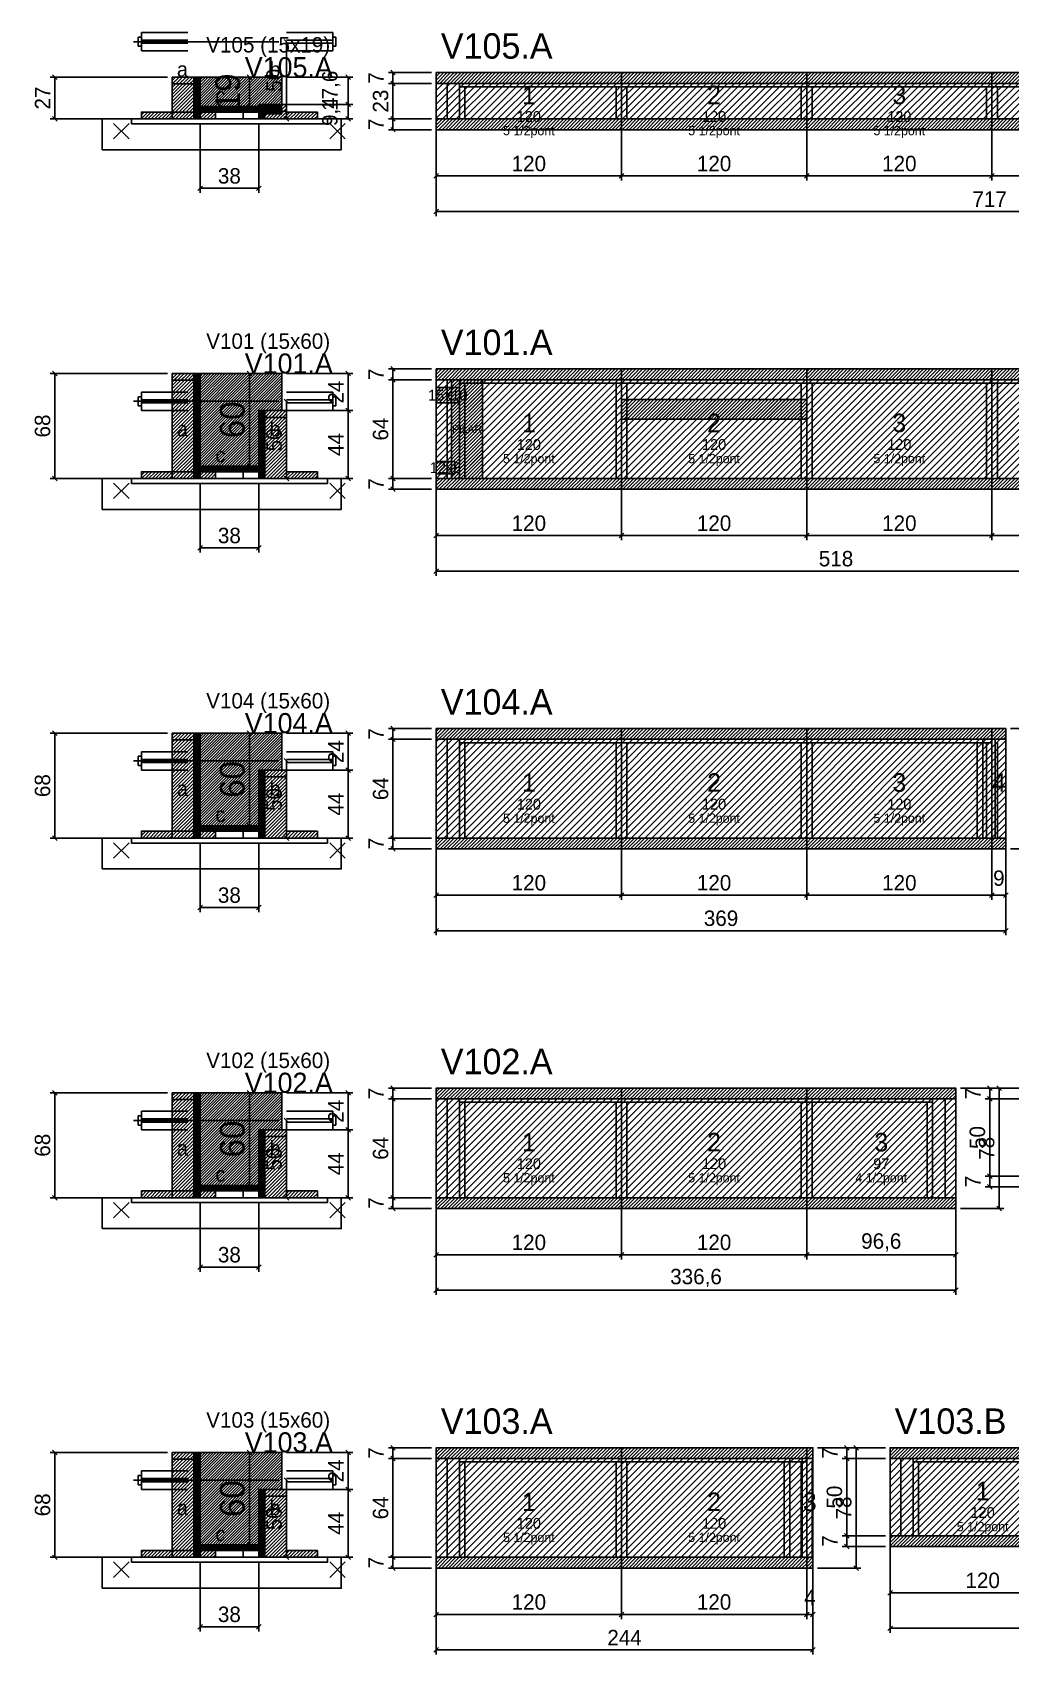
# Model space of a CAD drawing. Extents: x -69 to 3070, y -1018 to 1250.
# Drawn here: x -69 to 565, y -1018 to 33 of the extents above; entities that cross this region are included whole.
import ezdxf
from ezdxf.enums import TextEntityAlignment as Align

# ---------------------------------------------------------------- set-up
doc = ezdxf.new("R2010")
doc.units = 0
for name, color, linetype in [('5', 5, 'Continuous'), ('barrote', 126, 'Continuous'), ('CONCRETO', 251, 'Continuous'), ('COTA', 241, 'Continuous'), ('Cota Seção (2x)', 241, 'Continuous'), ('detalhes', 7, 'Continuous'), ('Hachura', 251, 'Continuous'), ('Madeira', 126, 'Continuous'), ('NOMENCLATURA', 7, 'Continuous'), ('Painéis', 200, 'Continuous'), ('presilha', 224, 'Continuous'), ('Reaproveitamento', 251, 'Continuous'), ('SARR_2.2x7', 40, 'Continuous'), ('SARR_3.5x7', 81, 'Continuous'), ('SCO-___-LAJ', 224, 'Continuous'), ('TENSOR', 224, 'Continuous'), ('texto', 7, 'Continuous'), ('Texto Seção', 7, 'Continuous')]:
    doc.layers.add(name, color=color, linetype=linetype)
doc.dimstyles.new('PAINEL', dxfattribs={"dimtxt": 10, "dimasz": 3, "dimexe": 3, "dimexo": 3, "dimgap": 3, "dimtad": 1, "dimblk": 'OBLIQUE', "dimblk1": 'OBLIQUE', "dimcen": 2.5, "dimclrd": 4, "dimclre": 4, "dimclrt": 240, "dimazin": 3, "dimtfac": 1, "dimtmove": 0, "dimatfit": 3})
doc.dimstyles.new('SECAO2X', dxfattribs={"dimtxt": 16, "dimasz": 3, "dimexe": 3, "dimexo": 3, "dimgap": 3, "dimtad": 1, "dimblk": 'OBLIQUE', "dimblk1": 'OBLIQUE', "dimcen": 2.5, "dimclrd": 4, "dimclre": 4, "dimclrt": 240, "dimazin": 3, "dimtfac": 1, "dimtmove": 0, "dimatfit": 3})

# ---------------------------------------------------------------- blocks, each defined once
blk = doc.blocks.new('_OBLIQUE')
at = {"color": 0, "linetype": 'BYBLOCK'}
blk.add_line((-0.5, -0.5), (0.5, 0.5), dxfattribs=at)

msp = doc.modelspace()

# ---------------------------------------------------------------- hatches: boundary and pattern name
at = {"layer": 'COTA'}
h = msp.add_hatch(dxfattribs=at)
h.set_pattern_fill('ANSI31', scale=0.4)
h.paths.add_polyline_path([(40, -15), (40, 4), (93, 4), (93, -13.6), (78, -13.6), (78, -15)])
h = msp.add_hatch(dxfattribs=at)
h.set_pattern_fill('ANSI31', scale=0.5)
h.paths.add_polyline_path([(193, 0), (313, 0), (313, 7), (193, 7)])
h = msp.add_hatch(dxfattribs=at)
h.set_pattern_fill('ANSI31', scale=0.5)
h.paths.add_polyline_path([(313, 0), (433, 0), (433, 7), (313, 7)])
h = msp.add_hatch(dxfattribs=at)
h.set_pattern_fill('ANSI31', scale=0.5)
h.paths.add_polyline_path([(433, 0), (553, 0), (553, 7), (433, 7)])
h = msp.add_hatch(dxfattribs=at)
h.set_pattern_fill('ANSI31', scale=0.5)
h.paths.add_polyline_path([(553, 0), (673, 0), (673, 7), (553, 7)])
h = msp.add_hatch(dxfattribs=at)
h.set_pattern_fill('ANSI31', scale=0.5)
h.paths.add_polyline_path([(193, -30), (313, -30), (313, -23), (193, -23)])
h = msp.add_hatch(dxfattribs=at)
h.set_pattern_fill('ANSI31', scale=0.5)
h.paths.add_polyline_path([(313, -30), (433, -30), (433, -23), (313, -23)])
h = msp.add_hatch(dxfattribs=at)
h.set_pattern_fill('ANSI31', scale=0.5)
h.paths.add_polyline_path([(433, -30), (553, -30), (553, -23), (433, -23)])
h = msp.add_hatch(dxfattribs=at)
h.set_pattern_fill('ANSI31', scale=0.5)
h.paths.add_polyline_path([(553, -30), (673, -30), (673, -23), (553, -23)])
h = msp.add_hatch(dxfattribs=at)
h.set_pattern_fill('ANSI31', scale=0.4)
h.paths.add_polyline_path([(40, -248), (40, -188), (93, -188), (93, -212), (78, -212), (78, -248)])
h = msp.add_hatch(dxfattribs=at)
h.set_pattern_fill('ANSI31', scale=0.5)
h.paths.add_polyline_path([(193, -192), (313, -192), (313, -185), (193, -185)])
h = msp.add_hatch(dxfattribs=at)
h.set_pattern_fill('ANSI31', scale=0.5)
h.paths.add_polyline_path([(313, -192), (433, -192), (433, -185), (313, -185)])
h = msp.add_hatch(dxfattribs=at)
h.set_pattern_fill('ANSI31', scale=0.5)
h.paths.add_polyline_path([(433, -192), (553, -192), (553, -185), (433, -185)])
h = msp.add_hatch(dxfattribs=at)
h.set_pattern_fill('ANSI31', scale=0.5)
h.paths.add_polyline_path([(553, -192), (673, -192), (673, -185), (553, -185)])
h = msp.add_hatch(dxfattribs=at)
h.set_pattern_fill('ANSI31', scale=0.5)
h.paths.add_polyline_path([(193, -207), (208, -207), (208, -197), (193, -197)])
h = msp.add_hatch(dxfattribs=at)
h.set_pattern_fill('ANSI31', scale=0.5)
h.paths.add_polyline_path([(203, -256), (223, -256), (223, -192), (203, -192)])
h = msp.add_hatch(dxfattribs=at)
h.set_pattern_fill('ANSI31', scale=0.5)
h.paths.add_polyline_path([(313, -217.6), (433, -217.6), (433, -204.8), (313, -204.8)])
h = msp.add_hatch(dxfattribs=at)
h.set_pattern_fill('ANSI31', scale=0.5)
h.paths.add_polyline_path([(193, -253), (205, -253), (205, -245), (193, -245)])
h = msp.add_hatch(dxfattribs=at)
h.set_pattern_fill('ANSI31', scale=0.5)
h.paths.add_polyline_path([(193, -263), (313, -263), (313, -256), (193, -256)])
h = msp.add_hatch(dxfattribs=at)
h.set_pattern_fill('ANSI31', scale=0.5)
h.paths.add_polyline_path([(313, -263), (433, -263), (433, -256), (313, -256)])
h = msp.add_hatch(dxfattribs=at)
h.set_pattern_fill('ANSI31', scale=0.5)
h.paths.add_polyline_path([(433, -263), (553, -263), (553, -256), (433, -256)])
h = msp.add_hatch(dxfattribs=at)
h.set_pattern_fill('ANSI31', scale=0.5)
h.paths.add_polyline_path([(553, -263), (673, -263), (673, -256), (553, -256)])
h = msp.add_hatch(dxfattribs=at)
h.set_pattern_fill('ANSI31', scale=0.5)
h.paths.add_polyline_path([(193, -425), (313, -425), (313, -418), (193, -418)])
h = msp.add_hatch(dxfattribs=at)
h.set_pattern_fill('ANSI31', scale=0.5)
h.paths.add_polyline_path([(313, -425), (433, -425), (433, -418), (313, -418)])
h = msp.add_hatch(dxfattribs=at)
h.set_pattern_fill('ANSI31', scale=0.5)
h.paths.add_polyline_path([(433, -425), (553, -425), (553, -418), (433, -418)])
h = msp.add_hatch(dxfattribs=at)
h.set_pattern_fill('ANSI31', scale=0.5)
h.paths.add_polyline_path([(553, -425), (562, -425), (562, -418), (553, -418)])
h = msp.add_hatch(dxfattribs=at)
h.set_pattern_fill('ANSI31', scale=0.4)
h.paths.add_polyline_path([(40, -481), (40, -421), (93, -421), (93, -445), (78, -445), (78, -481)])
h = msp.add_hatch(dxfattribs=at)
h.set_pattern_fill('ANSI31', scale=0.5)
h.paths.add_polyline_path([(193, -496), (313, -496), (313, -489), (193, -489)])
h = msp.add_hatch(dxfattribs=at)
h.set_pattern_fill('ANSI31', scale=0.5)
h.paths.add_polyline_path([(313, -496), (433, -496), (433, -489), (313, -489)])
h = msp.add_hatch(dxfattribs=at)
h.set_pattern_fill('ANSI31', scale=0.5)
h.paths.add_polyline_path([(433, -496), (553, -496), (553, -489), (433, -489)])
h = msp.add_hatch(dxfattribs=at)
h.set_pattern_fill('ANSI31', scale=0.5)
h.paths.add_polyline_path([(553, -496), (562, -496), (562, -489), (553, -489)])
h = msp.add_hatch(dxfattribs=at)
h.set_pattern_fill('ANSI31', scale=0.5)
h.paths.add_polyline_path([(193, -658), (313, -658), (313, -651), (193, -651)])
h = msp.add_hatch(dxfattribs=at)
h.set_pattern_fill('ANSI31', scale=0.5)
h.paths.add_polyline_path([(313, -658), (433, -658), (433, -651), (313, -651)])
h = msp.add_hatch(dxfattribs=at)
h.set_pattern_fill('ANSI31', scale=0.5)
h.paths.add_polyline_path([(433, -658), (529.6, -658), (529.6, -651), (433, -651)])
h = msp.add_hatch(dxfattribs=at)
h.set_pattern_fill('ANSI31', scale=0.4)
h.paths.add_polyline_path([(40, -714), (40, -654), (93, -654), (93, -678), (78, -678), (78, -714)])
h = msp.add_hatch(dxfattribs=at)
h.set_pattern_fill('ANSI31', scale=0.5)
h.paths.add_polyline_path([(193, -729), (313, -729), (313, -722), (193, -722)])
h = msp.add_hatch(dxfattribs=at)
h.set_pattern_fill('ANSI31', scale=0.5)
h.paths.add_polyline_path([(313, -729), (433, -729), (433, -722), (313, -722)])
h = msp.add_hatch(dxfattribs=at)
h.set_pattern_fill('ANSI31', scale=0.5)
h.paths.add_polyline_path([(433, -729), (529.6, -729), (529.6, -722), (433, -722)])
h = msp.add_hatch(dxfattribs=at)
h.set_pattern_fill('ANSI31', scale=0.4)
h.paths.add_polyline_path([(40, -947), (40, -887), (93, -887), (93, -911), (78, -911), (78, -947)])
h = msp.add_hatch(dxfattribs=at)
h.set_pattern_fill('ANSI31', scale=0.5)
h.paths.add_polyline_path([(193, -891), (313, -891), (313, -884), (193, -884)])
h = msp.add_hatch(dxfattribs=at)
h.set_pattern_fill('ANSI31', scale=0.5)
h.paths.add_polyline_path([(313, -891), (433, -891), (433, -884), (313, -884)])
h = msp.add_hatch(dxfattribs=at)
h.set_pattern_fill('ANSI31', scale=0.5)
h.paths.add_polyline_path([(433, -891), (437, -891), (437, -884), (433, -884)])
h = msp.add_hatch(dxfattribs=at)
h.set_pattern_fill('ANSI31', scale=0.5)
h.paths.add_polyline_path([(487, -891), (607, -891), (607, -884), (487, -884)])
h = msp.add_hatch(dxfattribs=at)
h.set_pattern_fill('ANSI31', scale=0.5)
h.paths.add_polyline_path([(487, -948), (607, -948), (607, -941), (487, -941)])
h = msp.add_hatch(dxfattribs=at)
h.set_pattern_fill('ANSI31', scale=0.5)
h.paths.add_polyline_path([(193, -962), (313, -962), (313, -955), (193, -955)])
h = msp.add_hatch(dxfattribs=at)
h.set_pattern_fill('ANSI31', scale=0.5)
h.paths.add_polyline_path([(313, -962), (433, -962), (433, -955), (313, -955)])
h = msp.add_hatch(dxfattribs=at)
h.set_pattern_fill('ANSI31', scale=0.5)
h.paths.add_polyline_path([(433, -962), (437, -962), (437, -955), (433, -955)])
at = {"layer": 'Hachura'}
h = msp.add_hatch(dxfattribs=at)
h.set_pattern_fill('ANSI31', scale=0.5)
h.paths.add_polyline_path([(22, -23), (36, -23), (36, 4), (22, 4)])
h = msp.add_hatch(dxfattribs=at)
h.set_pattern_fill('ANSI31', scale=0.5)
h.paths.add_polyline_path([(22, -0.4), (36, -0.4), (36, 4), (22, 4)])
h = msp.add_hatch(dxfattribs=at)
h.set_pattern_fill('SOLID')
h.paths.add_polyline_path([(36, -23), (40, -23), (40, 4), (36, 4)])
h = msp.add_hatch(dxfattribs=at)
h.set_pattern_fill('ANSI31', scale=0.5)
h.paths.add_polyline_path([(2, -23), (22, -23), (22, -18.6), (2, -18.6)])
h = msp.add_hatch(dxfattribs=at)
h.set_pattern_fill('SOLID')
h.paths.add_polyline_path([(40, -18.6), (78, -18.6), (78, -15), (40, -15)])
h = msp.add_hatch(dxfattribs=at)
h.set_pattern_fill('ANSI31', scale=0.5)
h.paths.add_polyline_path([(40, -23), (50, -23), (50, -18.6), (40, -18.6)])
h = msp.add_hatch(dxfattribs=at)
h.set_pattern_fill('SOLID')
h.paths.add_polyline_path([(78, -23), (82, -23), (82, -13.6), (78, -13.6)])
h = msp.add_hatch(dxfattribs=at)
h.set_pattern_fill('SOLID')
h.paths.add_polyline_path([(78, -13.6), (93, -13.6), (93, -20), (78, -20)])
h = msp.add_hatch(dxfattribs=at)
h.set_pattern_fill('ANSI31', scale=0.5)
h.paths.add_polyline_path([(82, -23), (96, -23), (96, -13.6), (82, -13.6)])
h = msp.add_hatch(dxfattribs=at)
h.set_pattern_fill('ANSI31', scale=0.5)
h.paths.add_polyline_path([(82, -18), (96, -18), (96, -13.6), (82, -13.6)])
h = msp.add_hatch(dxfattribs=at)
h.set_pattern_fill('ANSI31', scale=0.5)
h.paths.add_polyline_path([(96, -23), (116, -23), (116, -18.6), (96, -18.6)])
h = msp.add_hatch(dxfattribs=at)
h.set_pattern_fill('ANSI31', scale=0.5)
h.paths.add_polyline_path([(22, -256), (36, -256), (36, -188), (22, -188)])
h = msp.add_hatch(dxfattribs=at)
h.set_pattern_fill('ANSI31', scale=0.5)
h.paths.add_polyline_path([(22, -192.4), (36, -192.4), (36, -188), (22, -188)])
h = msp.add_hatch(dxfattribs=at)
h.set_pattern_fill('SOLID')
h.paths.add_polyline_path([(36, -256), (40, -256), (40, -188), (36, -188)])
h = msp.add_hatch(dxfattribs=at)
h.set_pattern_fill('SOLID')
h.paths.add_polyline_path([(78, -256), (82, -256), (82, -212), (78, -212)])
h = msp.add_hatch(dxfattribs=at)
h.set_pattern_fill('SOLID')
h.paths.add_polyline_path([(78, -212), (93, -212), (93, -212), (78, -212)])
h = msp.add_hatch(dxfattribs=at)
h.set_pattern_fill('ANSI31', scale=0.5)
h.paths.add_polyline_path([(82, -256), (96, -256), (96, -212), (82, -212)])
h = msp.add_hatch(dxfattribs=at)
h.set_pattern_fill('ANSI31', scale=0.5)
h.paths.add_polyline_path([(82, -216.4), (96, -216.4), (96, -212), (82, -212)])
h = msp.add_hatch(dxfattribs=at)
h.set_pattern_fill('ANSI31', scale=0.5)
h.paths.add_polyline_path([(2, -256), (22, -256), (22, -251.6), (2, -251.6)])
h = msp.add_hatch(dxfattribs=at)
h.set_pattern_fill('SOLID')
h.paths.add_polyline_path([(40, -251.6), (78, -251.6), (78, -248), (40, -248)])
h = msp.add_hatch(dxfattribs=at)
h.set_pattern_fill('ANSI31', scale=0.5)
h.paths.add_polyline_path([(40, -256), (50, -256), (50, -251.6), (40, -251.6)])
h = msp.add_hatch(dxfattribs=at)
h.set_pattern_fill('ANSI31', scale=0.5)
h.paths.add_polyline_path([(96, -256), (116, -256), (116, -251.6), (96, -251.6)])
h = msp.add_hatch(dxfattribs=at)
h.set_pattern_fill('ANSI31', scale=0.5)
h.paths.add_polyline_path([(22, -489), (36, -489), (36, -421), (22, -421)])
h = msp.add_hatch(dxfattribs=at)
h.set_pattern_fill('ANSI31', scale=0.5)
h.paths.add_polyline_path([(22, -425.4), (36, -425.4), (36, -421), (22, -421)])
h = msp.add_hatch(dxfattribs=at)
h.set_pattern_fill('SOLID')
h.paths.add_polyline_path([(36, -489), (40, -489), (40, -421), (36, -421)])
h = msp.add_hatch(dxfattribs=at)
h.set_pattern_fill('SOLID')
h.paths.add_polyline_path([(78, -489), (82, -489), (82, -445), (78, -445)])
h = msp.add_hatch(dxfattribs=at)
h.set_pattern_fill('SOLID')
h.paths.add_polyline_path([(78, -445), (93, -445), (93, -445), (78, -445)])
h = msp.add_hatch(dxfattribs=at)
h.set_pattern_fill('ANSI31', scale=0.5)
h.paths.add_polyline_path([(82, -489), (96, -489), (96, -445), (82, -445)])
h = msp.add_hatch(dxfattribs=at)
h.set_pattern_fill('ANSI31', scale=0.5)
h.paths.add_polyline_path([(82, -449.4), (96, -449.4), (96, -445), (82, -445)])
h = msp.add_hatch(dxfattribs=at)
h.set_pattern_fill('SOLID')
h.paths.add_polyline_path([(40, -484.6), (78, -484.6), (78, -481), (40, -481)])
h = msp.add_hatch(dxfattribs=at)
h.set_pattern_fill('ANSI31', scale=0.5)
h.paths.add_polyline_path([(2, -489), (22, -489), (22, -484.6), (2, -484.6)])
h = msp.add_hatch(dxfattribs=at)
h.set_pattern_fill('ANSI31', scale=0.5)
h.paths.add_polyline_path([(40, -489), (50, -489), (50, -484.6), (40, -484.6)])
h = msp.add_hatch(dxfattribs=at)
h.set_pattern_fill('ANSI31', scale=0.5)
h.paths.add_polyline_path([(96, -489), (116, -489), (116, -484.6), (96, -484.6)])
h = msp.add_hatch(dxfattribs=at)
h.set_pattern_fill('ANSI31', scale=0.5)
h.paths.add_polyline_path([(22, -722), (36, -722), (36, -654), (22, -654)])
h = msp.add_hatch(dxfattribs=at)
h.set_pattern_fill('ANSI31', scale=0.5)
h.paths.add_polyline_path([(22, -658.4), (36, -658.4), (36, -654), (22, -654)])
h = msp.add_hatch(dxfattribs=at)
h.set_pattern_fill('SOLID')
h.paths.add_polyline_path([(36, -722), (40, -722), (40, -654), (36, -654)])
h = msp.add_hatch(dxfattribs=at)
h.set_pattern_fill('SOLID')
h.paths.add_polyline_path([(78, -722), (82, -722), (82, -678), (78, -678)])
h = msp.add_hatch(dxfattribs=at)
h.set_pattern_fill('SOLID')
h.paths.add_polyline_path([(78, -678), (93, -678), (93, -678), (78, -678)])
h = msp.add_hatch(dxfattribs=at)
h.set_pattern_fill('ANSI31', scale=0.5)
h.paths.add_polyline_path([(82, -722), (96, -722), (96, -678), (82, -678)])
h = msp.add_hatch(dxfattribs=at)
h.set_pattern_fill('ANSI31', scale=0.5)
h.paths.add_polyline_path([(82, -682.4), (96, -682.4), (96, -678), (82, -678)])
h = msp.add_hatch(dxfattribs=at)
h.set_pattern_fill('SOLID')
h.paths.add_polyline_path([(40, -717.6), (78, -717.6), (78, -714), (40, -714)])
h = msp.add_hatch(dxfattribs=at)
h.set_pattern_fill('ANSI31', scale=0.5)
h.paths.add_polyline_path([(2, -722), (22, -722), (22, -717.6), (2, -717.6)])
h = msp.add_hatch(dxfattribs=at)
h.set_pattern_fill('ANSI31', scale=0.5)
h.paths.add_polyline_path([(40, -722), (50, -722), (50, -717.6), (40, -717.6)])
h = msp.add_hatch(dxfattribs=at)
h.set_pattern_fill('ANSI31', scale=0.5)
h.paths.add_polyline_path([(96, -722), (116, -722), (116, -717.6), (96, -717.6)])
h = msp.add_hatch(dxfattribs=at)
h.set_pattern_fill('ANSI31', scale=0.5)
h.paths.add_polyline_path([(22, -955), (36, -955), (36, -887), (22, -887)])
h = msp.add_hatch(dxfattribs=at)
h.set_pattern_fill('ANSI31', scale=0.5)
h.paths.add_polyline_path([(22, -891.4), (36, -891.4), (36, -887), (22, -887)])
h = msp.add_hatch(dxfattribs=at)
h.set_pattern_fill('SOLID')
h.paths.add_polyline_path([(36, -955), (40, -955), (40, -887), (36, -887)])
h = msp.add_hatch(dxfattribs=at)
h.set_pattern_fill('SOLID')
h.paths.add_polyline_path([(78, -955), (82, -955), (82, -911), (78, -911)])
h = msp.add_hatch(dxfattribs=at)
h.set_pattern_fill('SOLID')
h.paths.add_polyline_path([(78, -911), (93, -911), (93, -911), (78, -911)])
h = msp.add_hatch(dxfattribs=at)
h.set_pattern_fill('ANSI31', scale=0.5)
h.paths.add_polyline_path([(82, -955), (96, -955), (96, -911), (82, -911)])
h = msp.add_hatch(dxfattribs=at)
h.set_pattern_fill('ANSI31', scale=0.5)
h.paths.add_polyline_path([(82, -915.4), (96, -915.4), (96, -911), (82, -911)])
h = msp.add_hatch(dxfattribs=at)
h.set_pattern_fill('ANSI31', scale=0.5)
h.paths.add_polyline_path([(2, -955), (22, -955), (22, -950.6), (2, -950.6)])
h = msp.add_hatch(dxfattribs=at)
h.set_pattern_fill('SOLID')
h.paths.add_polyline_path([(40, -950.6), (78, -950.6), (78, -947), (40, -947)])
h = msp.add_hatch(dxfattribs=at)
h.set_pattern_fill('ANSI31', scale=0.5)
h.paths.add_polyline_path([(40, -955), (50, -955), (50, -950.6), (40, -950.6)])
h = msp.add_hatch(dxfattribs=at)
h.set_pattern_fill('ANSI31', scale=0.5)
h.paths.add_polyline_path([(96, -955), (116, -955), (116, -950.6), (96, -950.6)])
at = {"layer": 'Reaproveitamento'}
h = msp.add_hatch(dxfattribs=at)
h.set_pattern_fill('ANSI31')
h.paths.add_polyline_path([(193, -23), (313, -23), (313, 0), (193, 0)])
h = msp.add_hatch(dxfattribs=at)
h.set_pattern_fill('ANSI31')
h.paths.add_polyline_path([(313, -23), (433, -23), (433, 0), (313, 0)])
h = msp.add_hatch(dxfattribs=at)
h.set_pattern_fill('ANSI31')
h.paths.add_polyline_path([(433, -23), (553, -23), (553, 0), (433, 0)])
h = msp.add_hatch(dxfattribs=at)
h.set_pattern_fill('ANSI31')
h.paths.add_polyline_path([(553, -23), (673, -23), (673, 0), (553, 0)])
h = msp.add_hatch(dxfattribs=at)
h.set_pattern_fill('ANSI31')
h.paths.add_polyline_path([(193, -256), (313, -256), (313, -192), (193, -192)])
h = msp.add_hatch(dxfattribs=at)
h.set_pattern_fill('ANSI31')
h.paths.add_polyline_path([(313, -256), (433, -256), (433, -192), (313, -192)])
h = msp.add_hatch(dxfattribs=at)
h.set_pattern_fill('ANSI31')
h.paths.add_polyline_path([(433, -256), (553, -256), (553, -192), (433, -192)])
h = msp.add_hatch(dxfattribs=at)
h.set_pattern_fill('ANSI31')
h.paths.add_polyline_path([(553, -256), (673, -256), (673, -192), (553, -192)])
h = msp.add_hatch(dxfattribs=at)
h.set_pattern_fill('ANSI31')
h.paths.add_polyline_path([(193, -489), (313, -489), (313, -425), (193, -425)])
h = msp.add_hatch(dxfattribs=at)
h.set_pattern_fill('ANSI31')
h.paths.add_polyline_path([(313, -489), (433, -489), (433, -425), (313, -425)])
h = msp.add_hatch(dxfattribs=at)
h.set_pattern_fill('ANSI31')
h.paths.add_polyline_path([(433, -489), (553, -489), (553, -425), (433, -425)])
h = msp.add_hatch(dxfattribs=at)
h.set_pattern_fill('ANSI31')
h.paths.add_polyline_path([(553, -489), (562, -489), (562, -425), (553, -425)])
h = msp.add_hatch(dxfattribs=at)
h.set_pattern_fill('ANSI31')
h.paths.add_polyline_path([(193, -722), (313, -722), (313, -658), (193, -658)])
h = msp.add_hatch(dxfattribs=at)
h.set_pattern_fill('ANSI31')
h.paths.add_polyline_path([(313, -722), (433, -722), (433, -658), (313, -658)])
h = msp.add_hatch(dxfattribs=at)
h.set_pattern_fill('ANSI31')
h.paths.add_polyline_path([(433, -722), (529.6, -722), (529.6, -658), (433, -658)])
h = msp.add_hatch(dxfattribs=at)
h.set_pattern_fill('ANSI31')
h.paths.add_polyline_path([(193, -955), (313, -955), (313, -891), (193, -891)])
h = msp.add_hatch(dxfattribs=at)
h.set_pattern_fill('ANSI31')
h.paths.add_polyline_path([(313, -955), (433, -955), (433, -891), (313, -891)])
h = msp.add_hatch(dxfattribs=at)
h.set_pattern_fill('ANSI31')
h.paths.add_polyline_path([(433, -955), (437, -955), (437, -891), (433, -891)])
h = msp.add_hatch(dxfattribs=at)
h.set_pattern_fill('ANSI31')
h.paths.add_polyline_path([(487, -941), (607, -941), (607, -891), (487, -891)])

# ---------------------------------------------------------------- linework, layer by layer
for p, q in [((2, 33), (32, 33)), ((2, 33), (2, 21)), ((96, 33), (126, 33)), ((126, 33), (126, 21)), ((0, 30), (0, 24)), ((2, 30), (0, 30)), ((2, 24), (0, 24)), ((2, 28), (32, 28)), ((2, 26), (32, 26)), ((96, 28), (126, 28)), ((96, 26), (126, 26)), ((126, 30), (128, 30)), ((126, 24), (128, 24)), ((128, 30), (128, 24)), ((2, 21), (32, 21)), ((96, 21), (126, 21)), ((0, -203), (0, -209)), ((2, -203), (0, -203)), ((2, -209), (0, -209)), ((2, -200), (32, -200)), ((2, -200), (2, -212)), ((2, -205), (32, -205)), ((2, -207), (32, -207)), ((96, -200), (126, -200)), ((96, -205), (126, -205)), ((96, -207), (126, -207)), ((126, -200), (126, -212)), ((126, -203), (128, -203)), ((126, -209), (128, -209)), ((128, -203), (128, -209)), ((2, -212), (32, -212)), ((96, -212), (126, -212)), ((0, -436), (0, -442)), ((2, -436), (0, -436)), ((2, -433), (32, -433)), ((2, -433), (2, -445)), ((2, -438), (32, -438)), ((2, -440), (32, -440)), ((96, -433), (126, -433)), ((96, -438), (126, -438)), ((96, -440), (126, -440)), ((126, -433), (126, -445)), ((126, -436), (128, -436)), ((128, -436), (128, -442)), ((2, -442), (0, -442)), ((2, -445), (32, -445)), ((96, -445), (126, -445)), ((126, -442), (128, -442)), ((0, -669), (0, -675)), ((2, -669), (0, -669)), ((2, -666), (32, -666)), ((2, -666), (2, -678)), ((2, -671), (32, -671)), ((96, -666), (126, -666)), ((96, -671), (126, -671)), ((126, -666), (126, -678)), ((126, -669), (128, -669)), ((128, -669), (128, -675)), ((2, -675), (0, -675)), ((2, -673), (32, -673)), ((2, -678), (32, -678)), ((96, -673), (126, -673)), ((96, -678), (126, -678)), ((126, -675), (128, -675)), ((0, -902), (0, -908)), ((2, -902), (0, -902)), ((2, -899), (32, -899)), ((2, -899), (2, -911)), ((96, -899), (126, -899)), ((126, -899), (126, -911)), ((126, -902), (128, -902)), ((128, -902), (128, -908)), ((2, -908), (0, -908)), ((2, -904), (32, -904)), ((2, -906), (32, -906)), ((2, -911), (32, -911)), ((96, -904), (126, -904)), ((96, -906), (126, -906)), ((96, -911), (126, -911)), ((126, -908), (128, -908))]:
    msp.add_line(p, q)
at = {"layer": 'barrote'}
for points in [[(-23.5, -43), (131.5, -43), (131.5, -23), (-23.5, -23)], [(-23.5, -276), (131.5, -276), (131.5, -256), (-23.5, -256)], [(-23.5, -509), (131.5, -509), (131.5, -489), (-23.5, -489)], [(-23.5, -742), (131.5, -742), (131.5, -722), (-23.5, -722)], [(-23.5, -975), (131.5, -975), (131.5, -955), (-23.5, -955)]]:
    msp.add_lwpolyline(points, close=True, dxfattribs=at)
at = {"layer": 'CONCRETO'}
for points in [[(40, -15), (40, 4), (93, 4), (93, -13.6), (78, -13.6), (78, -15)], [(40, -248), (40, -188), (93, -188), (93, -212), (78, -212), (78, -248)], [(40, -481), (40, -421), (93, -421), (93, -445), (78, -445), (78, -481)], [(40, -714), (40, -654), (93, -654), (93, -678), (78, -678), (78, -714)], [(40, -947), (40, -887), (93, -887), (93, -911), (78, -911), (78, -947)]]:
    msp.add_lwpolyline(points, close=True, dxfattribs=at)
at = {"layer": 'Madeira'}
for points in [[(22, -23), (36, -23), (36, 4), (22, 4)], [(22, -0.4), (36, -0.4), (36, 4), (22, 4)], [(2, -23), (22, -23), (22, -18.6), (2, -18.6)], [(22, -23), (36, -23), (36, -18.6), (22, -18.6)], [(40, -23), (50, -23), (50, -18.6), (40, -18.6)], [(68, -23), (78, -23), (78, -18.6), (68, -18.6)], [(82, -23), (96, -23), (96, -13.6), (82, -13.6)], [(82, -18), (96, -18), (96, -13.6), (82, -13.6)], [(96, -23), (116, -23), (116, -18.6), (96, -18.6)], [(22, -256), (36, -256), (36, -188), (22, -188)], [(22, -192.4), (36, -192.4), (36, -188), (22, -188)], [(82, -256), (96, -256), (96, -212), (82, -212)], [(82, -216.4), (96, -216.4), (96, -212), (82, -212)], [(2, -256), (22, -256), (22, -251.6), (2, -251.6)], [(22, -256), (36, -256), (36, -251.6), (22, -251.6)], [(40, -256), (50, -256), (50, -251.6), (40, -251.6)], [(68, -256), (78, -256), (78, -251.6), (68, -251.6)], [(96, -256), (116, -256), (116, -251.6), (96, -251.6)], [(22, -489), (36, -489), (36, -421), (22, -421)], [(22, -425.4), (36, -425.4), (36, -421), (22, -421)], [(82, -489), (96, -489), (96, -445), (82, -445)], [(82, -449.4), (96, -449.4), (96, -445), (82, -445)], [(2, -489), (22, -489), (22, -484.6), (2, -484.6)], [(22, -489), (36, -489), (36, -484.6), (22, -484.6)], [(40, -489), (50, -489), (50, -484.6), (40, -484.6)], [(68, -489), (78, -489), (78, -484.6), (68, -484.6)], [(96, -489), (116, -489), (116, -484.6), (96, -484.6)], [(22, -722), (36, -722), (36, -654), (22, -654)], [(22, -658.4), (36, -658.4), (36, -654), (22, -654)], [(82, -722), (96, -722), (96, -678), (82, -678)], [(82, -682.4), (96, -682.4), (96, -678), (82, -678)], [(2, -722), (22, -722), (22, -717.6), (2, -717.6)], [(22, -722), (36, -722), (36, -717.6), (22, -717.6)], [(40, -722), (50, -722), (50, -717.6), (40, -717.6)], [(68, -722), (78, -722), (78, -717.6), (68, -717.6)], [(96, -722), (116, -722), (116, -717.6), (96, -717.6)], [(22, -955), (36, -955), (36, -887), (22, -887)], [(22, -891.4), (36, -891.4), (36, -887), (22, -887)], [(82, -955), (96, -955), (96, -911), (82, -911)], [(82, -915.4), (96, -915.4), (96, -911), (82, -911)], [(2, -955), (22, -955), (22, -950.6), (2, -950.6)], [(22, -955), (36, -955), (36, -950.6), (22, -950.6)], [(40, -955), (50, -955), (50, -950.6), (40, -950.6)], [(68, -955), (78, -955), (78, -950.6), (68, -950.6)], [(96, -955), (116, -955), (116, -950.6), (96, -950.6)]]:
    msp.add_lwpolyline(points, close=True, dxfattribs=at)
at = {"layer": 'Painéis'}
for p, q in [((193, 0), (313, 0)), ((193, -23), (193, 0)), ((313, -23), (313, 0)), ((313, -23), (313, 0)), ((313, 0), (433, 0)), ((313, -23), (313, 0)), ((433, -23), (433, 0)), ((433, -23), (433, 0)), ((433, 0), (553, 0)), ((433, -23), (433, 0)), ((553, -23), (553, 0)), ((553, -23), (553, 0)), ((553, 0), (673, 0)), ((553, -23), (553, 0)), ((193, -23), (313, -23)), ((313, -23), (433, -23)), ((433, -23), (553, -23)), ((553, -23), (673, -23)), ((193, -192), (313, -192)), ((193, -256), (193, -192)), ((313, -256), (313, -192)), ((313, -256), (313, -192)), ((313, -192), (433, -192)), ((313, -256), (313, -192)), ((433, -256), (433, -192)), ((433, -256), (433, -192)), ((433, -192), (553, -192)), ((433, -256), (433, -192)), ((553, -256), (553, -192)), ((553, -256), (553, -192)), ((553, -192), (673, -192)), ((553, -256), (553, -192)), ((193, -256), (313, -256)), ((313, -256), (433, -256)), ((433, -256), (553, -256)), ((553, -256), (673, -256)), ((193, -425), (313, -425)), ((193, -489), (193, -425)), ((313, -489), (313, -425)), ((313, -489), (313, -425)), ((313, -425), (433, -425)), ((313, -489), (313, -425)), ((433, -489), (433, -425)), ((433, -489), (433, -425)), ((433, -425), (553, -425)), ((433, -489), (433, -425)), ((553, -489), (553, -425)), ((553, -489), (553, -425)), ((553, -425), (562, -425)), ((553, -489), (553, -425)), ((562, -489), (562, -425)), ((193, -489), (313, -489)), ((313, -489), (433, -489)), ((433, -489), (553, -489)), ((553, -489), (562, -489)), ((193, -658), (313, -658)), ((193, -722), (193, -658)), ((313, -722), (313, -658)), ((313, -722), (313, -658)), ((313, -658), (433, -658)), ((313, -722), (313, -658)), ((433, -722), (433, -658)), ((433, -722), (433, -658)), ((433, -658), (529.6, -658)), ((433, -722), (433, -658)), ((529.6, -722), (529.6, -658)), ((193, -722), (313, -722)), ((313, -722), (433, -722)), ((433, -722), (529.6, -722)), ((193, -891), (313, -891)), ((193, -955), (193, -891)), ((313, -955), (313, -891)), ((313, -955), (313, -891)), ((313, -891), (433, -891)), ((313, -955), (313, -891)), ((433, -955), (433, -891)), ((433, -955), (433, -891)), ((433, -891), (437, -891)), ((433, -955), (433, -891)), ((437, -955), (437, -891)), ((487, -891), (607, -891)), ((487, -941), (487, -891)), ((487, -941), (607, -941)), ((193, -955), (313, -955)), ((313, -955), (433, -955)), ((433, -955), (437, -955))]:
    msp.add_line(p, q, dxfattribs=at)
for points in [[(36, -23), (40, -23), (40, 4), (36, 4)], [(40, -18.6), (78, -18.6), (78, -15), (40, -15)], [(78, -23), (82, -23), (82, -13.6), (78, -13.6)], [(78, -13.6), (93, -13.6), (93, -13.6), (78, -13.6)], [(36, -256), (40, -256), (40, -188), (36, -188)], [(193, -207), (208, -207), (208, -197), (193, -197)], [(203, -256), (223, -256), (223, -192), (203, -192)], [(78, -256), (82, -256), (82, -212), (78, -212)], [(78, -212), (93, -212), (93, -212), (78, -212)], [(40, -251.6), (78, -251.6), (78, -248), (40, -248)], [(193, -253), (205, -253), (205, -245), (193, -245)], [(36, -489), (40, -489), (40, -421), (36, -421)], [(78, -489), (82, -489), (82, -445), (78, -445)], [(78, -445), (93, -445), (93, -445), (78, -445)], [(40, -484.6), (78, -484.6), (78, -481), (40, -481)], [(36, -722), (40, -722), (40, -654), (36, -654)], [(78, -722), (82, -722), (82, -678), (78, -678)], [(78, -678), (93, -678), (93, -678), (78, -678)], [(40, -717.6), (78, -717.6), (78, -714), (40, -714)], [(36, -955), (40, -955), (40, -887), (36, -887)], [(78, -955), (82, -955), (82, -911), (78, -911)], [(78, -911), (93, -911), (93, -911), (78, -911)], [(40, -950.6), (78, -950.6), (78, -947), (40, -947)]]:
    msp.add_lwpolyline(points, close=True, dxfattribs=at)
at = {"layer": 'presilha'}
for p, q in [((-16, -36), (-6, -26)), ((-16, -26), (-6, -36)), ((124, -36), (134, -26)), ((124, -26), (134, -36)), ((-16, -269), (-6, -259)), ((-16, -259), (-6, -269)), ((124, -269), (134, -259)), ((124, -259), (134, -269)), ((-16, -502), (-6, -492)), ((-16, -492), (-6, -502)), ((124, -502), (134, -492)), ((124, -492), (134, -502)), ((-16, -735), (-6, -725)), ((-16, -725), (-6, -735)), ((124, -735), (134, -725)), ((124, -725), (134, -735)), ((-16, -968), (-6, -958)), ((-16, -958), (-6, -968)), ((124, -968), (134, -958)), ((124, -958), (134, -968))]:
    msp.add_line(p, q, dxfattribs=at)
at = {"layer": 'SARR_2.2x7'}
for p, q in [((200, -23), (200, 0)), ((208, -2.2), (313, -2.2)), ((313, -2.2), (433, -2.2)), ((433, -2.2), (553, -2.2)), ((553, -2.2), (673, -2.2)), ((200, -256), (200, -192)), ((208, -194.2), (313, -194.2)), ((313, -194.2), (433, -194.2)), ((433, -194.2), (553, -194.2)), ((553, -194.2), (673, -194.2)), ((200, -489), (200, -425)), ((208, -427.2), (313, -427.2)), ((313, -427.2), (433, -427.2)), ((433, -427.2), (553, -427.2)), ((555, -489), (555, -425)), ((200, -722), (200, -658)), ((208, -660.2), (313, -660.2)), ((313, -660.2), (433, -660.2)), ((433, -660.2), (514.6, -660.2)), ((522.6, -722), (522.6, -658)), ((200, -955), (200, -891)), ((208, -893.2), (313, -893.2)), ((313, -893.2), (433, -893.2)), ((430, -955), (430, -891)), ((494, -941), (494, -891)), ((502, -893.2), (607, -893.2))]:
    msp.add_line(p, q, dxfattribs=at)
at = {"layer": 'SARR_3.5x7'}
for p, q in [((208, -23), (208, 0)), ((313, -23), (313, 0)), ((313, -23), (313, 0)), ((433, -23), (433, 0)), ((433, -23), (433, 0)), ((553, -23), (553, 0)), ((553, -23), (553, 0)), ((211.5, -23), (211.5, -2.2)), ((309.5, -23), (309.5, -2.2)), ((316.5, -23), (316.5, -2.2)), ((429.5, -23), (429.5, -2.2)), ((436.5, -23), (436.5, -2.2)), ((549.5, -23), (549.5, -2.2)), ((556.5, -23), (556.5, -2.2)), ((208, -23), (211.5, -23)), ((309.5, -23), (313, -23)), ((313, -23), (316.5, -23)), ((429.5, -23), (433, -23)), ((433, -23), (436.5, -23)), ((549.5, -23), (553, -23)), ((553, -23), (556.5, -23)), ((208, -256), (208, -192)), ((211.5, -256), (211.5, -194.2)), ((309.5, -256), (309.5, -194.2)), ((313, -256), (313, -192)), ((313, -256), (313, -192)), ((316.5, -256), (316.5, -194.2)), ((429.5, -256), (429.5, -194.2)), ((433, -256), (433, -192)), ((433, -256), (433, -192)), ((436.5, -256), (436.5, -194.2)), ((549.5, -256), (549.5, -194.2)), ((553, -256), (553, -192)), ((553, -256), (553, -192)), ((556.5, -256), (556.5, -194.2)), ((208, -256), (211.5, -256)), ((309.5, -256), (313, -256)), ((313, -256), (316.5, -256)), ((429.5, -256), (433, -256)), ((433, -256), (436.5, -256)), ((549.5, -256), (553, -256)), ((553, -256), (556.5, -256)), ((208, -489), (208, -425)), ((211.5, -489), (211.5, -427.2)), ((309.5, -489), (309.5, -427.2)), ((313, -489), (313, -425)), ((313, -489), (313, -425)), ((316.5, -489), (316.5, -427.2)), ((429.5, -489), (429.5, -427.2)), ((433, -489), (433, -425)), ((433, -489), (433, -425)), ((436.5, -489), (436.5, -427.2)), ((543.5, -489), (543.5, -427.2)), ((547, -489), (547, -425)), ((549.5, -489), (549.5, -427.2)), ((553, -489), (553, -425)), ((553, -489), (553, -425)), ((556.5, -489), (556.5, -427.2)), ((208, -489), (211.5, -489)), ((309.5, -489), (313, -489)), ((313, -489), (316.5, -489)), ((429.5, -489), (433, -489)), ((433, -489), (436.5, -489)), ((543.5, -489), (547, -489)), ((549.5, -489), (553, -489)), ((553, -489), (556.5, -489)), ((208, -722), (208, -658)), ((211.5, -722), (211.5, -660.2)), ((309.5, -722), (309.5, -660.2)), ((313, -722), (313, -658)), ((313, -722), (313, -658)), ((316.5, -722), (316.5, -660.2)), ((429.5, -722), (429.5, -660.2)), ((433, -722), (433, -658)), ((433, -722), (433, -658)), ((436.5, -722), (436.5, -660.2)), ((511.1, -722), (511.1, -660.2)), ((514.6, -722), (514.6, -658)), ((208, -722), (211.5, -722)), ((309.5, -722), (313, -722)), ((313, -722), (316.5, -722)), ((429.5, -722), (433, -722)), ((433, -722), (436.5, -722)), ((511.1, -722), (514.6, -722)), ((208, -955), (208, -891)), ((211.5, -955), (211.5, -893.2)), ((309.5, -955), (309.5, -893.2)), ((313, -955), (313, -891)), ((313, -955), (313, -891)), ((316.5, -955), (316.5, -893.2)), ((418.5, -955), (418.5, -893.2)), ((422, -955), (422, -891)), ((429.5, -955), (429.5, -893.2)), ((433, -955), (433, -891)), ((433, -955), (433, -891)), ((436.5, -955), (436.5, -893.2)), ((502, -941), (502, -891)), ((505.5, -941), (505.5, -893.2)), ((502, -941), (505.5, -941)), ((208, -955), (211.5, -955)), ((309.5, -955), (313, -955)), ((313, -955), (316.5, -955)), ((418.5, -955), (422, -955)), ((429.5, -955), (433, -955)), ((433, -955), (436.5, -955))]:
    msp.add_line(p, q, dxfattribs=at)
at = {"layer": 'SCO-___-LAJ'}
for points in [[(193, 0), (313, 0), (313, 7), (193, 7)], [(313, 0), (433, 0), (433, 7), (313, 7)], [(433, 0), (553, 0), (553, 7), (433, 7)], [(553, 0), (673, 0), (673, 7), (553, 7)], [(-4.5, -26.2), (122.5, -26.2), (122.5, -23), (-4.5, -23)], [(193, -30), (313, -30), (313, -23), (193, -23)], [(313, -30), (433, -30), (433, -23), (313, -23)], [(433, -30), (553, -30), (553, -23), (433, -23)], [(553, -30), (673, -30), (673, -23), (553, -23)], [(193, -192), (313, -192), (313, -185), (193, -185)], [(313, -192), (433, -192), (433, -185), (313, -185)], [(433, -192), (553, -192), (553, -185), (433, -185)], [(553, -192), (673, -192), (673, -185), (553, -185)], [(313, -217.6), (433, -217.6), (433, -204.8), (313, -204.8)], [(-4.5, -259.2), (122.5, -259.2), (122.5, -256), (-4.5, -256)], [(193, -263), (313, -263), (313, -256), (193, -256)], [(313, -263), (433, -263), (433, -256), (313, -256)], [(433, -263), (553, -263), (553, -256), (433, -256)], [(553, -263), (673, -263), (673, -256), (553, -256)], [(193, -425), (313, -425), (313, -418), (193, -418)], [(313, -425), (433, -425), (433, -418), (313, -418)], [(433, -425), (553, -425), (553, -418), (433, -418)], [(553, -425), (562, -425), (562, -418), (553, -418)], [(-4.5, -492.2), (122.5, -492.2), (122.5, -489), (-4.5, -489)], [(193, -496), (313, -496), (313, -489), (193, -489)], [(313, -496), (433, -496), (433, -489), (313, -489)], [(433, -496), (553, -496), (553, -489), (433, -489)], [(553, -496), (562, -496), (562, -489), (553, -489)], [(193, -658), (313, -658), (313, -651), (193, -651)], [(313, -658), (433, -658), (433, -651), (313, -651)], [(433, -658), (529.6, -658), (529.6, -651), (433, -651)], [(-4.5, -725.2), (122.5, -725.2), (122.5, -722), (-4.5, -722)], [(193, -729), (313, -729), (313, -722), (193, -722)], [(313, -729), (433, -729), (433, -722), (313, -722)], [(433, -729), (529.6, -729), (529.6, -722), (433, -722)], [(193, -891), (313, -891), (313, -884), (193, -884)], [(313, -891), (433, -891), (433, -884), (313, -884)], [(433, -891), (437, -891), (437, -884), (433, -884)], [(487, -891), (607, -891), (607, -884), (487, -884)], [(487, -948), (607, -948), (607, -941), (487, -941)], [(-4.5, -958.2), (122.5, -958.2), (122.5, -955), (-4.5, -955)], [(193, -962), (313, -962), (313, -955), (193, -955)], [(313, -962), (433, -962), (433, -955), (313, -955)], [(433, -962), (437, -962), (437, -955), (433, -955)]]:
    msp.add_lwpolyline(points, close=True, dxfattribs=at)
at = {"layer": 'TENSOR'}
for p, q in [((-3, 27), (91, 27)), ((-3, -206), (91, -206)), ((-3, -439), (91, -439)), ((-3, -672), (91, -672)), ((-3, -905), (91, -905))]:
    msp.add_line(p, q, dxfattribs=at)

# ---------------------------------------------------------------- texts
at = {"layer": '5'}
for s, height, p in [('1', 12, (253, -7.5)), ('2', 12, (373, -7.5)), ('3', 12, (493, -7.5)), ('120', 7, (253, -21.5)), ('120', 7, (373, -21.5)), ('120', 7, (493, -21.5)), ('15x10', 7, (200.5, -202)), ('1', 12, (253, -220)), ('2', 12, (373, -220)), ('3', 12, (493, -220)), ('PILAR', 5, (213, -224)), ('120', 7, (253, -234)), ('120', 7, (373, -234)), ('120', 7, (493, -234)), ('12x8', 7, (199, -249)), ('1', 12, (253, -453)), ('2', 12, (373, -453)), ('3', 12, (493, -453)), ('4', 12, (557.5, -453)), ('120', 7, (253, -467)), ('120', 7, (373, -467)), ('120', 7, (493, -467)), ('1', 12, (253, -686)), ('2', 12, (373, -686)), ('3', 12, (481.3, -686)), ('120', 7, (253, -700)), ('120', 7, (373, -700)), ('97', 7, (481.3, -700)), ('1', 12, (253, -919)), ('2', 12, (373, -919)), ('3', 12, (435, -919)), ('1', 12, (547, -912)), ('120', 7, (547, -926)), ('120', 7, (253, -933)), ('120', 7, (373, -933))]:
    msp.add_text(s, height=height, dxfattribs=at).set_placement(p, align=Align.MIDDLE_CENTER)
at = {"layer": 'detalhes'}
for s, p in [('a', (25, 4.3)), ('b', (85, 4.3)), ('c', (50, -12.5)), ('b', (85, -228.7)), ('a', (25, -228.7)), ('c', (50, -245.5)), ('b', (85, -461.7)), ('a', (25, -461.7)), ('c', (50, -478.5)), ('a', (25, -694.7)), ('b', (85, -694.7)), ('c', (50, -711.5)), ('a', (25, -927.7)), ('b', (85, -927.7)), ('c', (50, -944.5))]:
    msp.add_text(s, height=9.6, dxfattribs=at).set_placement(p)
at = {"layer": 'NOMENCLATURA'}
for s, p in [('V105.A', (196, 16)), ('V101.A', (196, -176)), ('V104.A', (196, -409)), ('V102.A', (196, -642)), ('V103.A', (196, -875)), ('V103.B', (490, -875))]:
    msp.add_text(s, height=16.5, dxfattribs=at).set_placement(p)
at = {"layer": 'texto', "char_height": 6, "attachment_point": 5}
for s, insert in [('5 1/2pont', (253, -31.5)), ('5 1/2pont', (373, -31.5)), ('5 1/2pont', (493, -31.5)), ('5 1/2pont', (253, -244)), ('5 1/2pont', (373, -244)), ('5 1/2pont', (493, -244)), ('5 1/2pont', (253, -477)), ('5 1/2pont', (373, -477)), ('5 1/2pont', (493, -477)), ('5 1/2pont', (253, -710)), ('5 1/2pont', (373, -710)), ('4 1/2pont', (481.3, -710)), ('5 1/2pont', (547, -936)), ('5 1/2pont', (253, -943)), ('5 1/2pont', (373, -943))]:
    msp.add_mtext(s, dxfattribs=dict(at, insert=insert))
at = {"layer": 'Texto Seção'}
for s, height, p in [('V105 (15x19)', 10, (44, 20)), ('V105.A', 13, (69, 4)), ('V101 (15x60)', 10, (44, -172)), ('V101.A', 13, (69, -188)), ('V104 (15x60)', 10, (44, -405)), ('V104.A', 13, (69, -421)), ('V102 (15x60)', 10, (44, -638)), ('V102.A', 13, (69, -654)), ('V103 (15x60)', 10, (44, -871)), ('V103.A', 13, (69, -887))]:
    msp.add_text(s, height=height, dxfattribs=at).set_placement(p)

# ---------------------------------------------------------------- dimensions: what is measured, and where the dimension line sits
at = {"layer": 'COTA'}
for base, p1, p2 in [((96, -23), (96, -23), (96, 27)), ((-54, -23), (2, -23), (22, 4)), ((136, -13.6), (93, -13.6), (93, 4)), ((165, 0), (193, 0), (193, 7)), ((165, -23), (193, -23), (193, 0)), ((136, -23), (96, -23), (96, -13.6)), ((165, -30), (193, -30), (193, -23)), ((-54, -256), (2, -256), (22, -188)), ((136, -212), (93, -212), (93, -188)), ((165, -192), (193, -192), (193, -185)), ((165, -256), (193, -256), (193, -192)), ((96, -256), (96, -256), (96, -206)), ((136, -256), (96, -256), (96, -212)), ((165, -263), (193, -263), (193, -256)), ((-54, -489), (2, -489), (22, -421)), ((136, -445), (93, -445), (93, -421)), ((165, -425), (193, -425), (193, -418)), ((590, -496), (562, -496), (562, -418)), ((165, -489), (193, -489), (193, -425)), ((96, -489), (96, -489), (96, -439)), ((136, -489), (96, -489), (96, -445)), ((165, -496), (193, -496), (193, -489)), ((165, -658), (193, -658), (193, -651)), ((557.6, -729), (529.6, -729), (529.6, -651)), ((551.6, -658), (579.6, -658), (579.6, -651)), ((-54, -722), (2, -722), (22, -654)), ((136, -678), (93, -678), (93, -654)), ((165, -722), (193, -722), (193, -658)), ((551.6, -708), (579.6, -708), (579.6, -658)), ((96, -722), (96, -722), (96, -672)), ((136, -722), (96, -722), (96, -678)), ((551.6, -715), (579.6, -715), (579.6, -708)), ((165, -729), (193, -729), (193, -722)), ((165, -891), (193, -891), (193, -884)), ((465, -962), (437, -962), (437, -884)), ((459, -891), (487, -891), (487, -884)), ((-54, -955), (2, -955), (22, -887)), ((136, -911), (93, -911), (93, -887)), ((165, -955), (193, -955), (193, -891)), ((459, -941), (487, -941), (487, -891)), ((96, -955), (96, -955), (96, -905)), ((136, -955), (96, -955), (96, -911)), ((459, -948), (487, -948), (487, -941)), ((165, -962), (193, -962), (193, -955))]:
    msp.add_linear_dim(base=base, p1=p1, p2=p2, angle=90, dimstyle='PAINEL', dxfattribs=at).render()
for base, p1, p2 in [((40, -68), (40, -23), (78, -23)), ((193, -60), (193, -23), (313, -23)), ((193, -83), (193, -23), (910, -23)), ((313, -60), (313, -23), (433, -23)), ((433, -60), (433, -23), (553, -23)), ((553, -60), (553, -23), (673, -23)), ((40, -301), (40, -256), (78, -256)), ((193, -293), (193, -256), (313, -256)), ((193, -316), (193, -256), (711, -256)), ((313, -293), (313, -256), (433, -256)), ((433, -293), (433, -256), (553, -256)), ((553, -293), (553, -256), (673, -256)), ((40, -534), (40, -489), (78, -489)), ((193, -526), (193, -489), (313, -489)), ((193, -549), (193, -489), (562, -489)), ((313, -526), (313, -489), (433, -489)), ((433, -526), (433, -489), (553, -489)), ((553, -526), (553, -489), (562, -489)), ((40, -767), (40, -722), (78, -722)), ((193, -759), (193, -722), (313, -722)), ((193, -782), (193, -722), (529.6, -722)), ((313, -759), (313, -722), (433, -722)), ((433, -759), (433, -722), (529.6, -722)), ((487, -978), (487, -941), (607, -941)), ((487, -1001), (487, -941), (731, -941)), ((40, -1000), (40, -955), (78, -955)), ((193, -992), (193, -955), (313, -955)), ((193, -1015), (193, -955), (437, -955)), ((313, -992), (313, -955), (433, -955)), ((433, -992), (433, -955), (437, -955))]:
    msp.add_linear_dim(base=base, p1=p1, p2=p2, dimstyle='PAINEL', dxfattribs=at).render()
at = {"layer": 'Cota Seção (2x)'}
for base, p1, p2 in [((72, -15), (40, -15), (40, 4)), ((72, -248), (40, -248), (40, -188)), ((72, -481), (40, -481), (40, -421)), ((72, -714), (40, -714), (40, -654)), ((72, -947), (40, -947), (40, -887))]:
    msp.add_linear_dim(base=base, p1=p1, p2=p2, angle=90, dimstyle='SECAO2X', dxfattribs=at).render()

doc.saveas('drawing.dxf')
